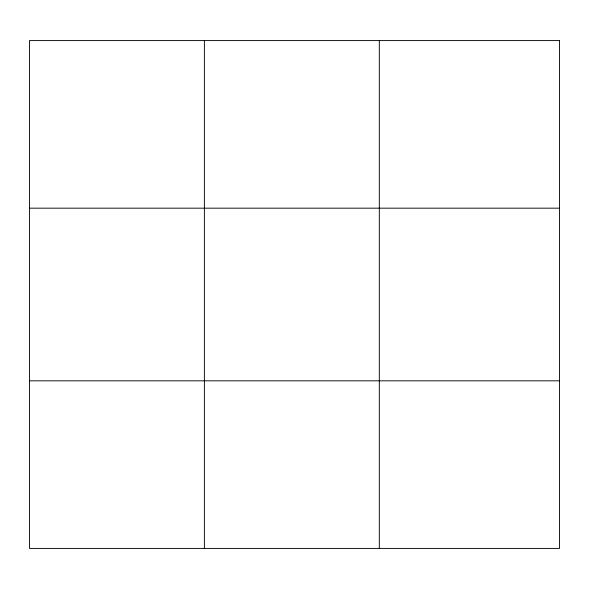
<?xml version="1.0" encoding="UTF-8"?>
<svg xmlns="http://www.w3.org/2000/svg" width="589" height="589" viewBox="0 0 589 589"><rect width="100%" height="100%" fill="white"/><g stroke="black" fill="none" stroke-linecap="round" stroke-linejoin="round"><path stroke-width="0.88" d="M204.383 548.411L204.383 40.589M379.316 548.411L379.316 40.589M29.45 208.175L559.55 208.175M29.45 380.825L559.55 380.825M559.55 40.589L559.55 548.411L29.45 548.411L29.45 40.589L559.55 40.589"/></g></svg>
